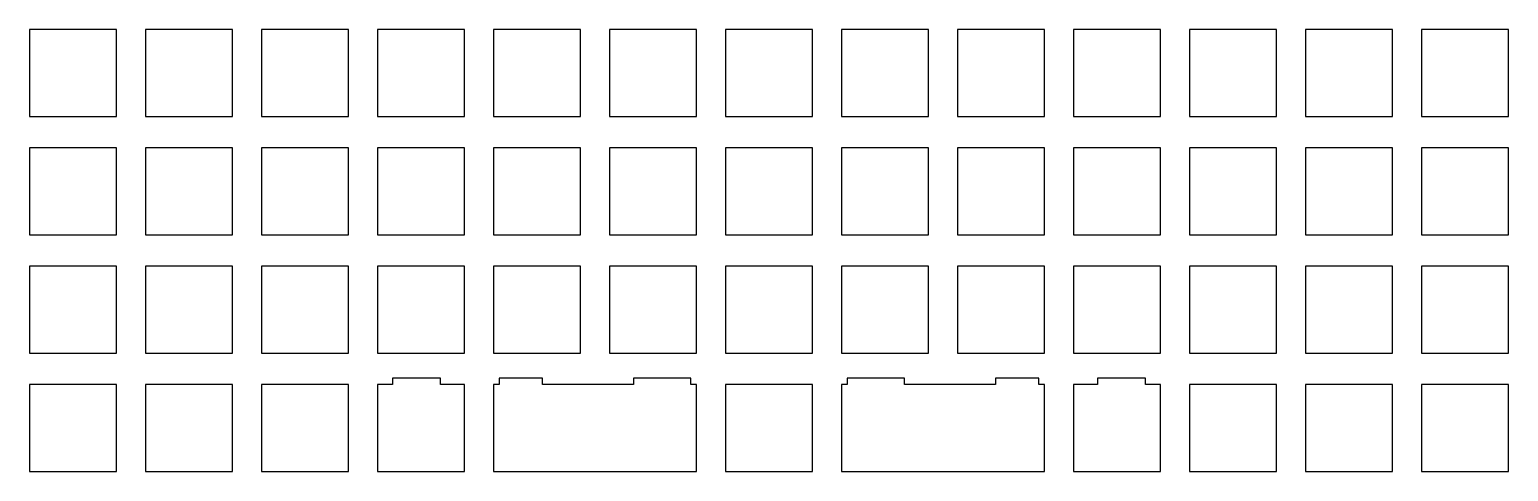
# Model space of a CAD drawing. Header units: millimetres. Extents: x 2 to 240, y -74 to -3.
import ezdxf

# ---------------------------------------------------------------- set-up
doc = ezdxf.new("R2010")
doc.units = ezdxf.units.MM

msp = doc.modelspace()

# ---------------------------------------------------------------- linework, layer by layer
for p, q in [((16.34, -2.525), (2.34, -2.525)), ((2.34, -2.525), (2.34, -16.525)), ((16.34, -16.525), (16.34, -2.525)), ((35.02, -2.525), (21.02, -2.525)), ((21.02, -2.525), (21.02, -16.525)), ((35.02, -16.525), (35.02, -2.525)), ((53.7, -2.525), (39.7, -2.525)), ((39.7, -2.525), (39.7, -16.525)), ((53.7, -16.525), (53.7, -2.525)), ((72.38, -2.525), (58.38, -2.525)), ((58.38, -2.525), (58.38, -16.525)), ((72.38, -16.525), (72.38, -2.525)), ((91.06, -2.525), (77.06, -2.525)), ((77.06, -2.525), (77.06, -16.525)), ((91.06, -16.525), (91.06, -2.525)), ((109.74, -2.525), (95.74, -2.525)), ((95.74, -2.525), (95.74, -16.525)), ((109.74, -16.525), (109.74, -2.525)), ((128.42, -2.525), (114.42, -2.525)), ((114.42, -2.525), (114.42, -16.525)), ((128.42, -16.525), (128.42, -2.525)), ((147.1, -2.525), (133.1, -2.525)), ((133.1, -2.525), (133.1, -16.525)), ((147.1, -16.525), (147.1, -2.525)), ((165.78, -2.525), (151.78, -2.525)), ((151.78, -2.525), (151.78, -16.525)), ((165.78, -16.525), (165.78, -2.525)), ((184.46, -2.525), (170.46, -2.525)), ((170.46, -2.525), (170.46, -16.525)), ((184.46, -16.525), (184.46, -2.525)), ((203.14, -2.525), (189.14, -2.525)), ((189.14, -2.525), (189.14, -16.525)), ((203.14, -16.525), (203.14, -2.525)), ((221.82, -2.525), (207.82, -2.525)), ((207.82, -2.525), (207.82, -16.525)), ((221.82, -16.525), (221.82, -2.525)), ((240.5, -2.525), (226.5, -2.525)), ((226.5, -2.525), (226.5, -16.525)), ((240.5, -16.525), (240.5, -2.525)), ((2.34, -16.525), (16.34, -16.525)), ((21.02, -16.525), (35.02, -16.525)), ((39.7, -16.525), (53.7, -16.525)), ((58.38, -16.525), (72.38, -16.525)), ((77.06, -16.525), (91.06, -16.525)), ((95.74, -16.525), (109.74, -16.525)), ((114.42, -16.525), (128.42, -16.525)), ((133.1, -16.525), (147.1, -16.525)), ((151.78, -16.525), (165.78, -16.525)), ((170.46, -16.525), (184.46, -16.525)), ((189.14, -16.525), (203.14, -16.525)), ((207.82, -16.525), (221.82, -16.525)), ((226.5, -16.525), (240.5, -16.525)), ((16.34, -21.575), (2.34, -21.575)), ((2.34, -21.575), (2.34, -35.575)), ((16.34, -35.575), (16.34, -21.575)), ((35.02, -21.575), (21.02, -21.575)), ((21.02, -21.575), (21.02, -35.575)), ((35.02, -35.575), (35.02, -21.575)), ((53.7, -21.575), (39.7, -21.575)), ((39.7, -21.575), (39.7, -35.575)), ((53.7, -35.575), (53.7, -21.575)), ((72.38, -21.575), (58.38, -21.575)), ((58.38, -21.575), (58.38, -35.575)), ((72.38, -35.575), (72.38, -21.575)), ((91.06, -21.575), (77.06, -21.575)), ((77.06, -21.575), (77.06, -35.575)), ((91.06, -35.575), (91.06, -21.575)), ((109.74, -21.575), (95.74, -21.575)), ((95.74, -21.575), (95.74, -35.575)), ((109.74, -35.575), (109.74, -21.575)), ((128.42, -21.575), (114.42, -21.575)), ((114.42, -21.575), (114.42, -35.575)), ((128.42, -35.575), (128.42, -21.575)), ((147.1, -21.575), (133.1, -21.575)), ((133.1, -21.575), (133.1, -35.575)), ((147.1, -35.575), (147.1, -21.575)), ((165.78, -21.575), (151.78, -21.575)), ((151.78, -21.575), (151.78, -35.575)), ((165.78, -35.575), (165.78, -21.575)), ((184.46, -21.575), (170.46, -21.575)), ((170.46, -21.575), (170.46, -35.575)), ((184.46, -35.575), (184.46, -21.575)), ((203.14, -21.575), (189.14, -21.575)), ((189.14, -21.575), (189.14, -35.575)), ((203.14, -35.575), (203.14, -21.575)), ((221.82, -21.575), (207.82, -21.575)), ((207.82, -21.575), (207.82, -35.575)), ((221.82, -35.575), (221.82, -21.575)), ((240.5, -21.575), (226.5, -21.575)), ((226.5, -21.575), (226.5, -35.575)), ((240.5, -35.575), (240.5, -21.575)), ((2.34, -35.575), (16.34, -35.575)), ((21.02, -35.575), (35.02, -35.575)), ((39.7, -35.575), (53.7, -35.575)), ((58.38, -35.575), (72.38, -35.575)), ((77.06, -35.575), (91.06, -35.575)), ((95.74, -35.575), (109.74, -35.575)), ((114.42, -35.575), (128.42, -35.575)), ((133.1, -35.575), (147.1, -35.575)), ((151.78, -35.575), (165.78, -35.575)), ((170.46, -35.575), (184.46, -35.575)), ((189.14, -35.575), (203.14, -35.575)), ((207.82, -35.575), (221.82, -35.575)), ((226.5, -35.575), (240.5, -35.575)), ((16.34, -40.625), (2.34, -40.625)), ((2.34, -40.625), (2.34, -54.625)), ((16.34, -54.625), (16.34, -40.625)), ((35.02, -40.625), (21.02, -40.625)), ((21.02, -40.625), (21.02, -54.625)), ((35.02, -54.625), (35.02, -40.625)), ((53.7, -40.625), (39.7, -40.625)), ((39.7, -40.625), (39.7, -54.625)), ((53.7, -54.625), (53.7, -40.625)), ((72.38, -40.625), (58.38, -40.625)), ((58.38, -40.625), (58.38, -54.625)), ((72.38, -54.625), (72.38, -40.625)), ((91.06, -40.625), (77.06, -40.625)), ((77.06, -40.625), (77.06, -54.625)), ((91.06, -54.625), (91.06, -40.625)), ((109.74, -40.625), (95.74, -40.625)), ((95.74, -40.625), (95.74, -54.625)), ((109.74, -54.625), (109.74, -40.625)), ((128.42, -40.625), (114.42, -40.625)), ((114.42, -40.625), (114.42, -54.625)), ((128.42, -54.625), (128.42, -40.625)), ((147.1, -40.625), (133.1, -40.625)), ((133.1, -40.625), (133.1, -54.625)), ((147.1, -54.625), (147.1, -40.625)), ((165.78, -40.625), (151.78, -40.625)), ((151.78, -40.625), (151.78, -54.625)), ((165.78, -54.625), (165.78, -40.625)), ((184.46, -40.625), (170.46, -40.625)), ((170.46, -40.625), (170.46, -54.625)), ((184.46, -54.625), (184.46, -40.625)), ((203.14, -40.625), (189.14, -40.625)), ((189.14, -40.625), (189.14, -54.625)), ((203.14, -54.625), (203.14, -40.625)), ((221.82, -40.625), (207.82, -40.625)), ((207.82, -40.625), (207.82, -54.625)), ((221.82, -54.625), (221.82, -40.625)), ((240.5, -40.625), (226.5, -40.625)), ((226.5, -40.625), (226.5, -54.625)), ((240.5, -54.625), (240.5, -40.625)), ((2.34, -54.625), (16.34, -54.625)), ((21.02, -54.625), (35.02, -54.625)), ((39.7, -54.625), (53.7, -54.625)), ((58.38, -54.625), (72.38, -54.625)), ((77.06, -54.625), (91.06, -54.625)), ((95.74, -54.625), (109.74, -54.625)), ((114.42, -54.625), (128.42, -54.625)), ((133.1, -54.625), (147.1, -54.625)), ((151.78, -54.625), (165.78, -54.625)), ((170.46, -54.625), (184.46, -54.625)), ((189.14, -54.625), (203.14, -54.625)), ((207.82, -54.625), (221.82, -54.625)), ((226.5, -54.625), (240.5, -54.625)), ((61.51, -58.675), (60.77, -58.675)), ((60.77, -58.675), (60.77, -59.675)), ((67.77, -58.675), (61.51, -58.675)), ((68.51, -58.675), (67.77, -58.675)), ((68.51, -59.675), (68.51, -58.675)), ((84.962, -58.675), (77.962, -58.675)), ((77.962, -58.675), (77.962, -59.675)), ((84.962, -59.675), (84.962, -58.675)), ((101.838, -58.675), (99.61, -58.675)), ((99.61, -58.675), (99.61, -59.675)), ((106.61, -58.675), (101.838, -58.675)), ((108.838, -58.675), (106.61, -58.675)), ((108.838, -59.675), (108.838, -58.675)), ((136.23, -58.675), (134.002, -58.675)), ((134.002, -58.675), (134.002, -59.675)), ((141.002, -58.675), (136.23, -58.675)), ((143.23, -58.675), (141.002, -58.675)), ((143.23, -59.675), (143.23, -58.675)), ((164.878, -58.675), (157.878, -58.675)), ((157.878, -58.675), (157.878, -59.675)), ((164.878, -59.675), (164.878, -58.675)), ((175.07, -58.675), (174.33, -58.675)), ((174.33, -58.675), (174.33, -59.675)), ((181.33, -58.675), (175.07, -58.675)), ((182.07, -58.675), (181.33, -58.675)), ((182.07, -59.675), (182.07, -58.675)), ((16.34, -59.675), (2.34, -59.675)), ((2.34, -59.675), (2.34, -73.675)), ((16.34, -73.675), (16.34, -59.675)), ((35.02, -59.675), (21.02, -59.675)), ((21.02, -59.675), (21.02, -73.675)), ((35.02, -73.675), (35.02, -59.675)), ((53.7, -59.675), (39.7, -59.675)), ((39.7, -59.675), (39.7, -73.675)), ((53.7, -73.675), (53.7, -59.675)), ((60.77, -59.675), (58.38, -59.675)), ((58.38, -59.675), (58.38, -73.675)), ((72.38, -59.675), (68.51, -59.675)), ((72.38, -73.675), (72.38, -59.675)), ((77.962, -59.675), (77.06, -59.675)), ((77.06, -59.675), (77.06, -73.675)), ((86.4, -59.675), (84.962, -59.675)), ((91.06, -59.675), (86.4, -59.675)), ((95.74, -59.675), (91.06, -59.675)), ((99.61, -59.675), (95.74, -59.675)), ((109.74, -59.675), (108.838, -59.675)), ((109.74, -73.675), (109.74, -59.675)), ((128.42, -59.675), (114.42, -59.675)), ((114.42, -59.675), (114.42, -73.675)), ((128.42, -73.675), (128.42, -59.675)), ((134.002, -59.675), (133.1, -59.675)), ((133.1, -59.675), (133.1, -73.675)), ((147.1, -59.675), (143.23, -59.675)), ((151.78, -59.675), (147.1, -59.675)), ((156.44, -59.675), (151.78, -59.675)), ((157.878, -59.675), (156.44, -59.675)), ((165.78, -59.675), (164.878, -59.675)), ((165.78, -73.675), (165.78, -59.675)), ((174.33, -59.675), (170.46, -59.675)), ((170.46, -59.675), (170.46, -73.675)), ((184.46, -59.675), (182.07, -59.675)), ((184.46, -73.675), (184.46, -59.675)), ((203.14, -59.675), (189.14, -59.675)), ((189.14, -59.675), (189.14, -73.675)), ((203.14, -73.675), (203.14, -59.675)), ((221.82, -59.675), (207.82, -59.675)), ((207.82, -59.675), (207.82, -73.675)), ((221.82, -73.675), (221.82, -59.675)), ((240.5, -59.675), (226.5, -59.675)), ((226.5, -59.675), (226.5, -73.675)), ((240.5, -73.675), (240.5, -59.675)), ((2.34, -73.675), (16.34, -73.675)), ((21.02, -73.675), (35.02, -73.675)), ((39.7, -73.675), (53.7, -73.675)), ((58.38, -73.675), (60.77, -73.675)), ((60.77, -73.675), (61.51, -73.675)), ((61.51, -73.675), (67.77, -73.675)), ((67.77, -73.675), (68.51, -73.675)), ((68.51, -73.675), (72.38, -73.675)), ((77.06, -73.675), (77.962, -73.675)), ((77.962, -73.675), (84.962, -73.675)), ((84.962, -73.675), (86.4, -73.675)), ((86.4, -73.675), (91.06, -73.675)), ((91.06, -73.675), (95.74, -73.675)), ((95.74, -73.675), (99.61, -73.675)), ((99.61, -73.675), (100.4, -73.675)), ((100.4, -73.675), (101.838, -73.675)), ((101.838, -73.675), (106.61, -73.675)), ((106.61, -73.675), (108.838, -73.675)), ((108.838, -73.675), (109.74, -73.675)), ((114.42, -73.675), (128.42, -73.675)), ((133.1, -73.675), (134.002, -73.675)), ((134.002, -73.675), (136.23, -73.675)), ((136.23, -73.675), (141.002, -73.675)), ((141.002, -73.675), (142.44, -73.675)), ((142.44, -73.675), (143.23, -73.675)), ((143.23, -73.675), (147.1, -73.675)), ((147.1, -73.675), (151.78, -73.675)), ((151.78, -73.675), (156.44, -73.675)), ((156.44, -73.675), (157.878, -73.675)), ((157.878, -73.675), (164.878, -73.675)), ((164.878, -73.675), (165.78, -73.675)), ((170.46, -73.675), (174.33, -73.675)), ((174.33, -73.675), (175.07, -73.675)), ((175.07, -73.675), (181.33, -73.675)), ((181.33, -73.675), (182.07, -73.675)), ((182.07, -73.675), (184.46, -73.675)), ((189.14, -73.675), (203.14, -73.675)), ((207.82, -73.675), (221.82, -73.675)), ((226.5, -73.675), (240.5, -73.675))]:
    msp.add_line(p, q)

doc.saveas('drawing.dxf')
